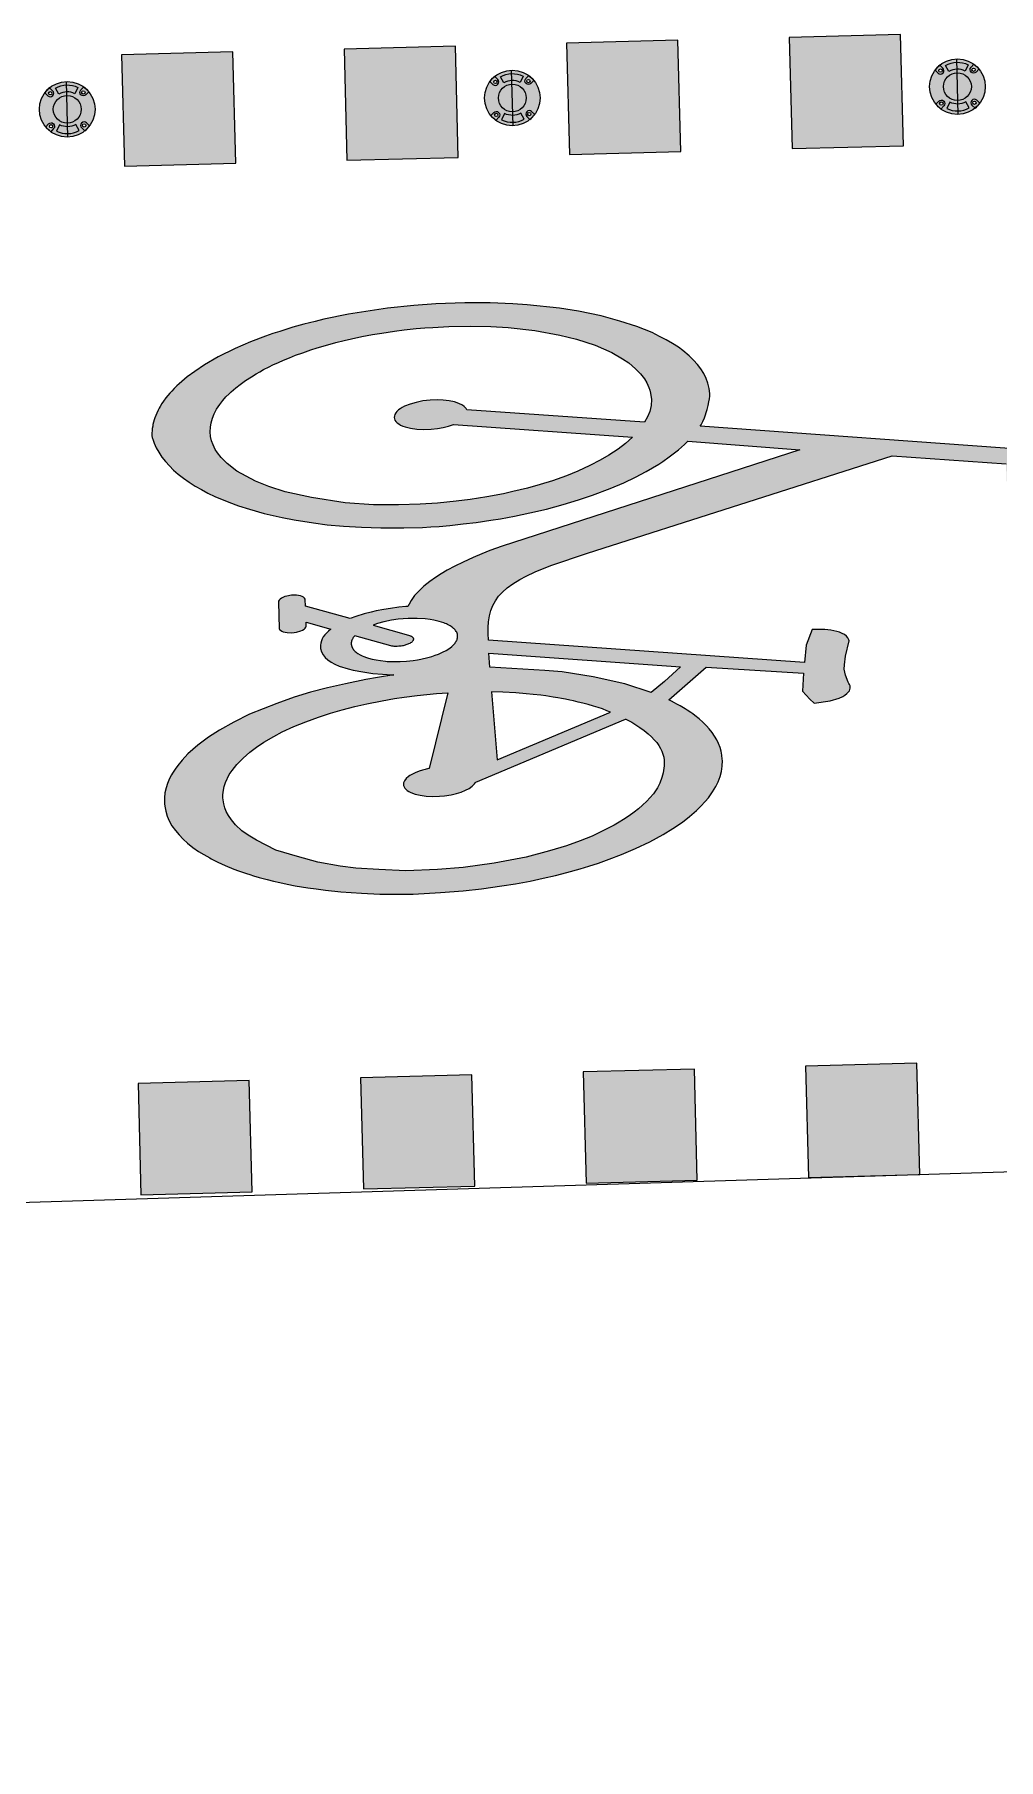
# Model space of a CAD drawing. Header units: metres. Extents: x 668617 to 675126, y 2286318 to 2293677.
# Drawn here: x 670157.76 to 670161.22, y 2287225.8 to 2287232 of the extents above; entities that cross this region are included whole.
import ezdxf

# ---------------------------------------------------------------- set-up
doc = ezdxf.new("R2010")
doc.units = ezdxf.units.M
doc.header["$MEASUREMENT"] = 0
for name, color, linetype in [('DMTG-B-CuadrosVerdes', 94, 'Continuous'), ('DMTG-M-VIALETON', 92, 'Continuous'), ('DMTG-PB-BANQUETAS', 251, 'Continuous'), ('DMTG-SH-SOLO BUS BICI', 252, 'Continuous')]:
    doc.layers.add(name, color=color, linetype=linetype)

# ---------------------------------------------------------------- blocks, each defined once
blk = doc.blocks.new('*U232')
h = blk.add_hatch(color=252)
h.dxf.hatch_style = 1
h.paths.add_polyline_path([(51.416, -21.8801), (51.411, -21.8147), (51.4023, -21.7417), (51.3954, -21.6916), (51.3871, -21.6396), (51.3783, -21.5918), (51.369, -21.5469), (51.36, -21.5061), (51.3475, -21.4578), (51.3389, -21.4265), (51.3288, -21.3924), (51.3161, -21.3528), (51.3003, -21.3087), (51.2803, -21.2579), (51.2572, -21.2053), (51.2327, -21.1575), (51.212, -21.1217), (51.1893, -21.086), (51.1701, -21.0605), (51.1491, -21.0351), (51.134, -21.0187), (51.1177, -21.0029), (51.1041, -20.9913), (51.0837, -20.9755), (51.065, -20.9638), (51.0481, -20.9549), (51.0288, -20.9473), (51.0109, -20.9421), (50.9923, -20.9388), (50.9719, -20.9374), (50.9671, -20.9375), (50.9528, -20.9386), (50.938, -20.9411), (50.9244, -20.9447), (50.9105, -20.9495), (50.8964, -20.9557), (50.8834, -20.9629), (50.8698, -20.9717), (50.857, -20.9814), (50.8451, -20.9914), (50.8397, -20.9967), (50.8315, -21.0045), (50.8198, -21.0173), (50.8074, -21.0319), (50.8018, -21.0392), (50.7964, -21.0461), (50.787, -21.0595), (50.7822, -21.0668), (50.7752, -21.0778), (50.7712, -21.0845), (50.7647, -21.0953), (50.7596, -21.1042), (50.7543, -21.1142), (50.7492, -21.1237), (50.6342, -20.9874), (50.6657, -20.6377), (50.7302, -20.6438), (50.7592, -20.6176), (50.7741, -20.6019), (50.7668, -20.5447), (50.7578, -20.5127), (50.7522, -20.4993), (50.7479, -20.4914), (50.7424, -20.4836), (50.7371, -20.4782), (50.7325, -20.4748), (50.7277, -20.4726), (50.7232, -20.4717), (50.7153, -20.4721), (50.7099, -20.4742), (50.7027, -20.4786), (50.6766, -20.4874), (50.6552, -20.4911), (50.6387, -20.49), (50.6082, -20.4851), (50.5529, -20.4708), (50.5496, -20.4717), (50.5424, -20.4751), (50.5359, -20.4805), (50.5304, -20.4875), (50.526, -20.4953), (50.5218, -20.5046), (50.5185, -20.5148), (50.5136, -20.5359), (50.5109, -20.5571), (50.5092, -20.6025), (50.5646, -20.6264), (50.6274, -20.6339), (50.5172, -21.7669), (50.4938, -21.7672), (50.4723, -21.7667), (50.4518, -21.7646), (50.4309, -21.7606), (50.4115, -21.7551), (50.394, -21.7477), (50.3772, -21.7381), (50.361, -21.726), (50.3461, -21.7116), (50.3319, -21.6947), (50.3175, -21.6741), (50.3028, -21.6485), (50.291, -21.6249), (50.2768, -21.5925), (50.2554, -21.5358), (50.2146, -21.4034), (49.8921, -20.2991), (49.9319, -19.8904), (50.017, -19.8897), (50.0203, -19.8861), (50.0235, -19.8808), (50.0265, -19.8752), (50.0293, -19.8691), (50.0318, -19.8627), (50.0332, -19.8586), (50.035, -19.8524), (50.0373, -19.841), (50.0385, -19.8242), (50.0378, -19.8136), (50.0363, -19.803), (50.0348, -19.7963), (50.0315, -19.7861), (50.0282, -19.778), (50.0253, -19.7722), (50.0227, -19.7677), (50.0189, -19.7616), (50.0159, -19.7583), (49.9372, -19.7589), (49.9291, -19.7598), (49.92, -19.7616), (49.9106, -19.765), (49.9018, -19.7702), (49.8938, -19.7779), (49.8876, -19.7885), (49.8855, -19.7949), (49.7686, -20.9859), (49.7636, -20.9826), (49.7516, -20.976), (49.7381, -20.9701), (49.7093, -20.96), (49.6942, -20.9559), (49.6819, -20.9529), (49.6703, -20.9507), (49.6607, -20.9492), (49.6581, -20.949), (49.6514, -20.9492), (49.6331, -20.9509), (49.6149, -20.9549), (49.597, -20.9608), (49.5798, -20.9687), (49.5627, -20.9785), (49.5459, -20.9905), (49.5302, -21.0038), (49.5139, -21.0196), (49.4949, -21.0417), (49.4827, -21.0571), (49.4685, -21.0777), (49.4544, -21.1003), (49.4417, -21.1237), (49.4277, -21.1504), (49.4043, -21.2048), (49.3829, -21.2651), (49.3631, -21.3317), (49.3439, -21.4133), (49.331, -21.481), (49.3159, -21.5963), (49.3108, -21.6487), (49.3058, -21.7298), (49.3034, -21.8209), (49.3047, -21.9246), (49.3078, -22.0044), (49.3152, -22.0984), (49.3328, -22.239), (49.3489, -22.3288), (49.356, -22.3599), (49.3655, -22.4006), (49.3748, -22.4405), (49.3887, -22.4878), (49.396, -22.5131), (49.4044, -22.539), (49.4237, -22.5936), (49.4462, -22.6499), (49.4743, -22.7116), (49.5017, -22.761), (49.5252, -22.797), (49.5436, -22.8246), (49.5677, -22.8538), (49.5755, -22.8623), (49.5845, -22.8722), (49.5933, -22.8808), (49.601, -22.8885), (49.6089, -22.8953), (49.6174, -22.9028), (49.6291, -22.9117), (49.6375, -22.9177), (49.6479, -22.9243), (49.6542, -22.9284), (49.661, -22.9321), (49.6716, -22.9375), (49.6794, -22.9409), (49.6882, -22.9445), (49.6948, -22.947), (49.7036, -22.9495), (49.7113, -22.9519), (49.7183, -22.9532), (49.7265, -22.9549), (49.7348, -22.9557), (49.7419, -22.9564), (49.752, -22.957), (49.7581, -22.9559), (49.7683, -22.9529), (49.7794, -22.9492), (49.7956, -22.9424), (49.8122, -22.9337), (49.8295, -22.9228), (49.8458, -22.9107), (49.8623, -22.8969), (49.8773, -22.8823), (49.8925, -22.8656), (49.9075, -22.8476), (49.9224, -22.8277), (49.9367, -22.8061), (49.9503, -22.7839), (49.963, -22.7614), (49.9759, -22.7361), (49.9981, -22.6869), (50.0116, -22.6525), (50.0252, -22.6129), (50.0417, -22.5609), (50.0582, -22.4961), (50.0674, -22.4533), (50.0804, -22.3841), (50.088, -22.3349), (50.0943, -22.277), (50.1005, -22.2123), (50.1039, -22.1431), (50.1064, -22.0601), (50.1063, -21.9929), (50.1052, -21.9638), (50.1042, -21.9335), (50.1019, -21.8948), (50.0978, -21.8469), (50.0934, -21.7994), (50.0866, -21.7475), (50.0823, -21.7124), (50.0739, -21.6618), (50.0642, -21.6068), (50.0517, -21.5458), (50.0369, -21.4852), (50.0216, -21.4298), (50.006, -21.3796), (49.9835, -21.3152), (49.9644, -21.2662), (49.9452, -21.223), (49.9261, -21.1843), (49.9006, -21.1387), (49.8912, -21.1234), (49.876, -21.1005), (49.8516, -21.0668), (49.8329, -21.045), (49.8205, -21.0318), (49.8618, -20.631), (50.1806, -21.7086), (50.1962, -21.7531), (50.2071, -21.7825), (50.2195, -21.8144), (50.2348, -21.8505), (50.2483, -21.8801), (50.2627, -21.9085), (50.2749, -21.9304), (50.2875, -21.951), (50.3012, -21.9724), (50.3182, -21.9943), (50.3339, -22.0115), (50.3508, -22.0281), (50.3681, -22.041), (50.3808, -22.0484), (50.3891, -22.0527), (50.3895, -22.0608), (50.3912, -22.0852), (50.3948, -22.1156), (50.3974, -22.1393), (50.4023, -22.167), (50.4059, -22.1852), (50.4117, -22.2106), (50.4207, -22.2408), (50.4276, -22.261), (50.3787, -22.4206), (50.3544, -22.4209), (50.3534, -22.4211), (50.3499, -22.4233), (50.3467, -22.427), (50.3439, -22.4318), (50.3416, -22.4377), (50.3399, -22.4445), (50.3387, -22.4523), (50.3382, -22.4698), (50.3405, -22.4867), (50.3425, -22.4941), (50.3451, -22.5011), (50.3479, -22.5066), (50.3513, -22.5117), (50.3547, -22.515), (50.3584, -22.5172), (50.3603, -22.5177), (50.3615, -22.5178), (50.4568, -22.517), (50.4596, -22.5158), (50.463, -22.5127), (50.4659, -22.5083), (50.4684, -22.5029), (50.4705, -22.4962), (50.472, -22.489), (50.4731, -22.4724), (50.4714, -22.4549), (50.4674, -22.4399), (50.4646, -22.4333), (50.4614, -22.428), (50.4581, -22.4241), (50.4544, -22.4214), (50.4506, -22.4202), (50.4496, -22.4201), (50.4357, -22.4202), (50.4634, -22.3316), (50.4701, -22.3401), (50.4837, -22.354), (50.4911, -22.3596), (50.4979, -22.3637), (50.5048, -22.3669), (50.5128, -22.3694), (50.5205, -22.3708), (50.5239, -22.3709), (50.5264, -22.3709), (50.5325, -22.3705), (50.5442, -22.3677), (50.555, -22.3623), (50.565, -22.3547), (50.5739, -22.345), (50.5822, -22.3335), (50.5897, -22.3203), (50.5969, -22.3049), (50.6083, -22.2727), (50.6128, -22.2559), (50.6205, -22.2211), (50.6264, -22.1845), (50.6303, -22.1503), (50.6318, -22.1341), (50.6327, -22.1238), (50.6336, -22.1097), (50.6411, -22.1684), (50.6475, -22.211), (50.6609, -22.2841), (50.6738, -22.3489), (50.6885, -22.4102), (50.705, -22.4694), (50.7254, -22.5332), (50.7622, -22.6315), (50.7887, -22.6893), (50.816, -22.7412), (50.8407, -22.7809), (50.8682, -22.8199), (50.8985, -22.8568), (50.9206, -22.8777), (50.9392, -22.8941), (50.9519, -22.9041), (50.9669, -22.9142), (50.9722, -22.9175), (50.9859, -22.9249), (50.9974, -22.9301), (51.0036, -22.9329), (51.019, -22.9382), (51.0367, -22.9427), (51.054, -22.945), (51.0625, -22.9456), (51.0702, -22.9456), (51.0758, -22.9454), (51.0841, -22.9447), (51.1026, -22.9418), (51.1204, -22.9366), (51.1375, -22.9299), (51.1553, -22.9206), (51.1732, -22.9088), (51.1892, -22.8962), (51.2047, -22.882), (51.2199, -22.8659), (51.2354, -22.8473), (51.2502, -22.8274), (51.2622, -22.8092), (51.2781, -22.7827), (51.2906, -22.7592), (51.3033, -22.7334), (51.3167, -22.7026), (51.3234, -22.6854), (51.3289, -22.6715), (51.3342, -22.6568), (51.3384, -22.6451), (51.3426, -22.6328), (51.3493, -22.612), (51.3578, -22.5831), (51.3639, -22.5612), (51.3699, -22.5381), (51.3758, -22.5123), (51.3821, -22.4841), (51.3868, -22.4612), (51.3911, -22.4384), (51.396, -22.4088), (51.4012, -22.3754), (51.4085, -22.3205), (51.4156, -22.2458), (51.4201, -22.1805), (51.4221, -22.1107), (51.4231, -22.0605), (51.4206, -21.9618)])
h.paths.add_polyline_path([(50.9735, -21.9919), (50.9763, -22.0059), (50.9786, -22.0151), (50.9821, -22.0277), (50.9871, -22.0417), (50.993, -22.0544), (50.9973, -22.0615), (51.0005, -22.0667), (51.0076, -22.0752), (51.0154, -22.0813), (51.023, -22.0845), (51.0273, -22.0853), (51.0321, -22.0848), (51.0369, -22.0833), (51.0415, -22.0805), (51.0459, -22.0768), (51.05, -22.0722), (51.054, -22.0665), (51.0576, -22.0598), (51.064, -22.044), (51.0689, -22.0257), (51.0724, -22.0042), (51.0742, -21.9815), (51.0741, -21.9566), (51.0731, -21.9384), (51.07, -21.9151), (51.0661, -21.896), (51.061, -21.8781), (51.0551, -21.8625), (51.0485, -21.8492), (51.0413, -21.8382), (51.0332, -21.8298), (51.0278, -21.8258), (50.8134, -21.2805), (50.8256, -21.2595), (50.8449, -21.2305), (50.8568, -21.2152), (50.8686, -21.2012), (50.88, -21.1896), (50.8907, -21.18), (50.9015, -21.1714), (50.9113, -21.1648), (50.9227, -21.1588), (50.9329, -21.1542), (50.9435, -21.1507), (50.9546, -21.148), (50.9652, -21.1465), (50.9771, -21.1464), (50.9849, -21.1471), (51.0021, -21.1497), (51.0108, -21.1517), (51.0266, -21.1561), (51.0474, -21.1647), (51.0642, -21.1735), (51.0847, -21.1885), (51.0987, -21.2009), (51.1114, -21.2131), (51.1246, -21.228), (51.1374, -21.2433), (51.1491, -21.2593), (51.1616, -21.277), (51.1742, -21.298), (51.1838, -21.3142), (51.1937, -21.3321), (51.2043, -21.3538), (51.2157, -21.3781), (51.231, -21.4127), (51.2467, -21.4553), (51.2635, -21.5057), (51.2807, -21.5669), (51.3004, -21.6515), (51.3196, -21.7669), (51.3321, -21.8784), (51.3373, -21.9712), (51.3384, -22.0853), (51.3322, -22.1821), (51.3242, -22.2646), (51.3158, -22.3199), (51.3002, -22.3995), (51.2781, -22.473), (51.2527, -22.55), (51.2155, -22.6189), (51.1969, -22.648), (51.1799, -22.6699), (51.1582, -22.692), (51.1402, -22.7064), (51.1234, -22.7167), (51.1088, -22.7242), (51.0964, -22.7286), (51.0811, -22.7329), (51.0593, -22.7348), (51.0485, -22.7347), (51.0329, -22.7325), (51.0198, -22.7299), (51.0048, -22.7247), (50.9768, -22.7101), (50.9619, -22.6998), (50.9413, -22.6824), (50.9186, -22.6588), (50.8987, -22.6344), (50.8813, -22.6102), (50.8634, -22.5824), (50.844, -22.5467), (50.8287, -22.5161), (50.8103, -22.4732), (50.7939, -22.4302), (50.7788, -22.3846), (50.7658, -22.3412), (50.7544, -22.2986), (50.7436, -22.2525), (50.7349, -22.2093), (50.7254, -22.1535), (50.7187, -22.1101), (50.7144, -22.0744), (50.7103, -22.0276), (50.7047, -21.9585), (50.7027, -21.9172)], flags=16)
h.paths.add_polyline_path([(50.7035, -21.7601), (50.7056, -21.7203), (50.7097, -21.6726), (50.7136, -21.6362), (50.7168, -21.6106), (50.7207, -21.5841), (50.7236, -21.5651), (50.7258, -21.552), (50.7283, -21.5389), (50.7313, -21.5233), (50.734, -21.5099), (50.7373, -21.4956), (50.7407, -21.4802), (50.7441, -21.4671), (50.7484, -21.4505), (50.7526, -21.4337), (50.7585, -21.4149), (50.7648, -21.3951), (50.7698, -21.3792), (50.7755, -21.3639), (50.7821, -21.3476), (50.7874, -21.3346), (50.9485, -21.7466)], flags=16)
h.paths.add_polyline_path([(50.6151, -21.7646), (50.5645, -21.7669), (50.6307, -21.0787), (50.683, -21.1385), (50.7208, -21.187), (50.6866, -21.2809), (50.6592, -21.3938), (50.6385, -21.5053), (50.6315, -21.567)], flags=16)
h.paths.add_polyline_path([(50.5669, -21.9593), (50.5706, -21.9714), (50.5743, -21.9856), (50.5797, -22.0112), (50.5816, -22.0234), (50.5835, -22.0391), (50.5855, -22.063), (50.5862, -22.0855), (50.5862, -22.1008), (50.5845, -22.1327), (50.5838, -22.1385), (50.5813, -22.1566), (50.5784, -22.1724), (50.5751, -22.1865), (50.5714, -22.1991), (50.5688, -22.2065), (50.5651, -22.2158), (50.5621, -22.222), (50.5587, -22.2287), (50.5528, -22.2382), (50.5469, -22.2456), (50.5408, -22.2513), (50.5375, -22.2536), (50.5347, -22.2556), (50.5282, -22.2584), (50.5217, -22.2598), (50.5141, -22.2598), (50.5067, -22.258), (50.5001, -22.2547), (50.4943, -22.2508), (50.4896, -22.2467), (50.5296, -22.1176), (50.5304, -22.114), (50.531, -22.1098), (50.5314, -22.1055), (50.5316, -22.1017), (50.5317, -22.0947), (50.5314, -22.0887), (50.5312, -22.0856), (50.5307, -22.081), (50.5299, -22.0756), (50.5289, -22.0704), (50.5281, -22.0668), (50.5274, -22.064), (50.5262, -22.0602), (50.5248, -22.0563), (50.5238, -22.0537), (50.522, -22.0498), (50.5205, -22.047), (50.5184, -22.0439), (50.5164, -22.0414), (50.5148, -22.0398), (50.5134, -22.0387), (50.5126, -22.0381), (50.5118, -22.0376), (50.5111, -22.0373), (50.5105, -22.037), (50.51, -22.0368), (50.5093, -22.0365), (50.5089, -22.0364), (50.5084, -22.0363), (50.5077, -22.0362), (50.507, -22.0361), (50.5064, -22.0361), (50.5055, -22.0362), (50.5048, -22.0363), (50.5039, -22.0366), (50.503, -22.037), (50.502, -22.0375), (50.501, -22.0381), (50.5002, -22.0388), (50.4994, -22.0396), (50.4983, -22.0408), (50.4973, -22.0421), (50.4964, -22.0435), (50.4954, -22.0454), (50.4944, -22.0474), (50.4936, -22.0496), (50.4922, -22.0538), (50.4528, -22.18), (50.4476, -22.1632), (50.4421, -22.1408), (50.4373, -22.1126), (50.4344, -22.0888), (50.4331, -22.0707), (50.4324, -22.0526), (50.4331, -22.0208), (50.4356, -21.9923), (50.4383, -21.9742), (50.441, -21.9606), (50.446, -21.9419), (50.4488, -21.9332), (50.4517, -21.9257), (50.4537, -21.9207), (50.4571, -21.9134), (50.4614, -21.9053), (50.4656, -21.899), (50.4722, -21.8905), (50.4785, -21.885), (50.4845, -21.8809), (50.4914, -21.878), (50.4996, -21.8765), (50.5078, -21.8776), (50.5147, -21.8802), (50.5211, -21.8838), (50.5271, -21.8886), (50.5318, -21.8932), (50.5367, -21.8987), (50.5426, -21.9066), (50.5505, -21.9198), (50.5567, -21.9325), (50.5629, -21.9479)], flags=16)
h.paths.add_polyline_path([(50.0212, -21.9375), (50.0229, -21.9998), (50.0229, -22.0778), (50.0204, -22.1667), (50.0114, -22.2693), (49.9889, -22.3896), (49.9662, -22.4835), (49.9447, -22.5418), (49.9247, -22.5886), (49.8867, -22.6546), (49.8593, -22.6891), (49.8372, -22.7098), (49.8199, -22.7224), (49.8069, -22.7304), (49.7909, -22.7377), (49.7753, -22.743), (49.7603, -22.7459), (49.743, -22.7471), (49.7264, -22.7457), (49.7115, -22.7431), (49.694, -22.7375), (49.6787, -22.7307), (49.6628, -22.7219), (49.646, -22.7105), (49.6314, -22.6984), (49.6192, -22.6872), (49.6082, -22.6752), (49.6012, -22.6675), (49.5875, -22.6509), (49.576, -22.6353), (49.5624, -22.6152), (49.5492, -22.5942), (49.5389, -22.5761), (49.5321, -22.5634), (49.5249, -22.5499), (49.515, -22.5287), (49.509, -22.5158), (49.5001, -22.4957), (49.4927, -22.4768), (49.4842, -22.4558), (49.476, -22.433), (49.4677, -22.4075), (49.4585, -22.3783), (49.4516, -22.3545), (49.4413, -22.3164), (49.4342, -22.2872), (49.4278, -22.2577), (49.4223, -22.2314), (49.4153, -22.1935), (49.4091, -22.1555), (49.4041, -22.1211), (49.3986, -22.0759), (49.3952, -22.0406), (49.3916, -21.9976), (49.3899, -21.967), (49.3884, -21.9375), (49.3868, -21.8796), (49.3874, -21.8015), (49.3909, -21.729), (49.3965, -21.6675), (49.4093, -21.5719), (49.4278, -21.4827), (49.4441, -21.4225), (49.468, -21.3567), (49.4957, -21.2967), (49.5188, -21.2598), (49.5344, -21.2374), (49.5558, -21.2131), (49.575, -21.1955), (49.5933, -21.182), (49.6078, -21.174), (49.624, -21.1676), (49.6341, -21.1639), (49.6447, -21.1617), (49.6673, -21.1588), (49.6892, -21.1609), (49.7111, -21.1665), (49.7301, -21.1742), (49.7491, -21.1856), (49.6883, -21.8233), (49.6835, -21.8256), (49.6792, -21.8288), (49.6752, -21.8329), (49.671, -21.8383), (49.6639, -21.8511), (49.6583, -21.867), (49.6536, -21.8857), (49.6505, -21.9071), (49.649, -21.9289), (49.6497, -21.9542), (49.652, -21.9801), (49.6564, -22.0049), (49.6619, -22.0265), (49.6695, -22.0466), (49.6737, -22.055), (49.6779, -22.0621), (49.6821, -22.0682), (49.6843, -22.071), (49.6875, -22.0745), (49.6923, -22.0788), (49.6976, -22.0822), (49.7029, -22.0841), (49.7083, -22.0848), (49.7136, -22.0842), (49.7185, -22.0823), (49.7234, -22.0791), (49.728, -22.0748), (49.7325, -22.069), (49.7365, -22.0623), (49.7402, -22.0547), (49.7434, -22.0464), (49.7489, -22.0267), (49.7526, -22.0044), (49.7545, -21.9796), (49.7542, -21.9534), (49.7523, -21.9307), (49.7493, -21.9099), (49.7448, -21.8904), (49.7393, -21.8727), (49.8017, -21.2304), (49.8234, -21.2561), (49.8434, -21.2837), (49.8644, -21.3173), (49.8815, -21.3486), (49.8995, -21.3867), (49.9187, -21.4305), (49.9338, -21.4715), (49.9507, -21.522), (49.9629, -21.567), (49.9749, -21.6126), (49.9863, -21.6651), (49.9931, -21.699), (50.0029, -21.7588), (50.0104, -21.8197), (50.0158, -21.8694)], flags=16)
for points in [[(50.5172, -21.7669), (50.4938, -21.7672), (50.4723, -21.7667), (50.4518, -21.7646), (50.4309, -21.7606), (50.4115, -21.7551), (50.394, -21.7477), (50.3772, -21.7381), (50.361, -21.726), (50.3461, -21.7116), (50.3319, -21.6947), (50.3175, -21.6741), (50.3028, -21.6485), (50.291, -21.6249), (50.2768, -21.5925), (50.2554, -21.5358), (50.2146, -21.4034), (49.8921, -20.2991), (49.9319, -19.8904)], [(49.8855, -19.7949), (49.7686, -20.9859), (49.7636, -20.9826), (49.7516, -20.976), (49.7381, -20.9701), (49.7093, -20.96), (49.6942, -20.9559), (49.6819, -20.9529), (49.6703, -20.9507), (49.6607, -20.9492), (49.6581, -20.949), (49.6514, -20.9492), (49.6331, -20.9509), (49.6149, -20.9549), (49.597, -20.9608), (49.5798, -20.9687), (49.5627, -20.9785), (49.5459, -20.9905), (49.5302, -21.0038), (49.5139, -21.0196), (49.4949, -21.0417), (49.4827, -21.0571), (49.4685, -21.0777), (49.4544, -21.1003), (49.4417, -21.1237), (49.4277, -21.1504), (49.4043, -21.2048), (49.3829, -21.2651), (49.3631, -21.3317), (49.3439, -21.4133), (49.331, -21.481), (49.3159, -21.5963), (49.3108, -21.6487), (49.3058, -21.7298), (49.3034, -21.8209), (49.3047, -21.9246), (49.3078, -22.0044), (49.3152, -22.0984), (49.3328, -22.239), (49.3489, -22.3288), (49.356, -22.3599), (49.3655, -22.4006), (49.3748, -22.4405), (49.3887, -22.4878), (49.396, -22.5131), (49.4044, -22.539), (49.4237, -22.5936), (49.4462, -22.6499), (49.4743, -22.7116), (49.5017, -22.761), (49.5252, -22.797), (49.5436, -22.8246), (49.5677, -22.8538), (49.5755, -22.8623), (49.5845, -22.8722), (49.5933, -22.8808), (49.601, -22.8885), (49.6089, -22.8953), (49.6174, -22.9028), (49.6291, -22.9117), (49.6375, -22.9177), (49.6479, -22.9243), (49.6542, -22.9284), (49.661, -22.9321), (49.6716, -22.9375), (49.6794, -22.9409), (49.6882, -22.9445), (49.6948, -22.947), (49.7036, -22.9495), (49.7113, -22.9519), (49.7183, -22.9532), (49.7265, -22.9549), (49.7348, -22.9557), (49.7419, -22.9564), (49.752, -22.957), (49.7581, -22.9559), (49.7683, -22.9529), (49.7794, -22.9492), (49.7956, -22.9424), (49.8122, -22.9337), (49.8295, -22.9228), (49.8458, -22.9107), (49.8623, -22.8969), (49.8773, -22.8823), (49.8925, -22.8656), (49.9075, -22.8476), (49.9224, -22.8277), (49.9367, -22.8061), (49.9503, -22.7839), (49.963, -22.7614), (49.9759, -22.7361), (49.9981, -22.6869), (50.0116, -22.6525), (50.0252, -22.6129), (50.0417, -22.5609), (50.0582, -22.4961), (50.0674, -22.4533), (50.0804, -22.3841), (50.088, -22.3349), (50.0943, -22.277), (50.1005, -22.2123), (50.1039, -22.1431), (50.1064, -22.0601), (50.1063, -21.9929), (50.1052, -21.9638), (50.1042, -21.9335), (50.1019, -21.8948), (50.0978, -21.8469), (50.0934, -21.7994), (50.0866, -21.7475), (50.0823, -21.7124), (50.0739, -21.6618), (50.0642, -21.6068), (50.0517, -21.5458), (50.0369, -21.4852), (50.0216, -21.4298), (50.006, -21.3796), (49.9835, -21.3152), (49.9644, -21.2662), (49.9452, -21.223), (49.9261, -21.1843), (49.9006, -21.1387), (49.8912, -21.1234), (49.876, -21.1005), (49.8516, -21.0668), (49.8329, -21.045), (49.8205, -21.0318), (49.8618, -20.631), (50.1806, -21.7086), (50.1962, -21.7531), (50.2071, -21.7825), (50.2195, -21.8144), (50.2348, -21.8505), (50.2483, -21.8801), (50.2627, -21.9085), (50.2749, -21.9304), (50.2875, -21.951), (50.3012, -21.9724), (50.3182, -21.9943), (50.3339, -22.0115), (50.3508, -22.0281), (50.3681, -22.041), (50.3808, -22.0484), (50.3891, -22.0527), (50.3895, -22.0608), (50.3912, -22.0852), (50.3948, -22.1156), (50.3974, -22.1393), (50.4023, -22.167), (50.4059, -22.1852), (50.4117, -22.2106), (50.4207, -22.2408), (50.4276, -22.261), (50.3787, -22.4206), (50.3544, -22.4209), (50.3534, -22.4211), (50.3499, -22.4233), (50.3467, -22.427), (50.3439, -22.4318), (50.3416, -22.4377), (50.3399, -22.4445), (50.3387, -22.4523), (50.3382, -22.4698), (50.3405, -22.4867), (50.3425, -22.4941), (50.3451, -22.5011), (50.3479, -22.5066), (50.3513, -22.5117), (50.3547, -22.515), (50.3584, -22.5172), (50.3603, -22.5177), (50.3615, -22.5178), (50.4568, -22.517), (50.4596, -22.5158), (50.463, -22.5127), (50.4659, -22.5083), (50.4684, -22.5029), (50.4705, -22.4962), (50.472, -22.489), (50.4731, -22.4724), (50.4714, -22.4549), (50.4674, -22.4399), (50.4646, -22.4333), (50.4614, -22.428), (50.4581, -22.4241), (50.4544, -22.4214), (50.4506, -22.4202), (50.4496, -22.4201), (50.4357, -22.4202), (50.4634, -22.3316), (50.4701, -22.3401), (50.4837, -22.354), (50.4911, -22.3596), (50.4979, -22.3637), (50.5048, -22.3669), (50.5128, -22.3694), (50.5205, -22.3708), (50.5239, -22.3709), (50.5264, -22.3709), (50.5325, -22.3705), (50.5442, -22.3677), (50.555, -22.3623), (50.565, -22.3547), (50.5739, -22.345), (50.5822, -22.3335), (50.5897, -22.3203), (50.5969, -22.3049), (50.6083, -22.2727), (50.6128, -22.2559), (50.6205, -22.2211), (50.6264, -22.1845), (50.6303, -22.1503), (50.6318, -22.1341), (50.6327, -22.1238), (50.6336, -22.1097), (50.6411, -22.1684), (50.6475, -22.211), (50.6609, -22.2841), (50.6738, -22.3489), (50.6885, -22.4102), (50.705, -22.4694), (50.7254, -22.5332), (50.7622, -22.6315), (50.7887, -22.6893), (50.816, -22.7412), (50.8407, -22.7809), (50.8682, -22.8199), (50.8985, -22.8568), (50.9206, -22.8777), (50.9392, -22.8941), (50.9519, -22.9041), (50.9669, -22.9142), (50.9722, -22.9175), (50.9859, -22.9249), (50.9974, -22.9301), (51.0036, -22.9329), (51.019, -22.9382), (51.0367, -22.9427), (51.054, -22.945), (51.0625, -22.9456), (51.0702, -22.9456), (51.0758, -22.9454), (51.0841, -22.9447), (51.1026, -22.9418), (51.1204, -22.9366), (51.1375, -22.9299), (51.1553, -22.9206), (51.1732, -22.9088), (51.1892, -22.8962), (51.2047, -22.882), (51.2199, -22.8659), (51.2354, -22.8473), (51.2502, -22.8274), (51.2622, -22.8092), (51.2748, -22.7882), (51.278, -22.7829), (51.2906, -22.7592), (51.3033, -22.7334), (51.3167, -22.7026), (51.3234, -22.6854), (51.3289, -22.6715), (51.3342, -22.6568), (51.3384, -22.6451), (51.3426, -22.6328), (51.3493, -22.612), (51.3578, -22.5831), (51.3639, -22.5612), (51.3699, -22.5381), (51.3758, -22.5123), (51.3821, -22.4841), (51.3868, -22.4612), (51.3911, -22.4384), (51.396, -22.4088), (51.4012, -22.3754), (51.4085, -22.3205), (51.4156, -22.2458), (51.4201, -22.1805), (51.4221, -22.1107), (51.4231, -22.0605), (51.4206, -21.9618), (51.416, -21.8801), (51.411, -21.8147), (51.4023, -21.7417), (51.3954, -21.6916), (51.3871, -21.6396), (51.3783, -21.5918), (51.369, -21.5469), (51.36, -21.5061), (51.3475, -21.4578), (51.3389, -21.4265), (51.3288, -21.3924), (51.3161, -21.3528), (51.3003, -21.3087), (51.2803, -21.2579), (51.2572, -21.2053), (51.2327, -21.1575), (51.212, -21.1217), (51.1893, -21.086), (51.1701, -21.0605), (51.1491, -21.0351), (51.134, -21.0187), (51.1177, -21.0029), (51.1041, -20.9913), (51.0837, -20.9755), (51.065, -20.9638), (51.0481, -20.9549), (51.0288, -20.9473), (51.0109, -20.9421), (50.9923, -20.9388), (50.9719, -20.9374), (50.9671, -20.9375), (50.9528, -20.9386), (50.938, -20.9411), (50.9244, -20.9447), (50.9105, -20.9495), (50.8964, -20.9557), (50.8834, -20.9629), (50.8698, -20.9717), (50.857, -20.9814), (50.8451, -20.9914), (50.8397, -20.9967), (50.8315, -21.0045), (50.8198, -21.0173), (50.8074, -21.0319), (50.8018, -21.0392), (50.7964, -21.0461), (50.787, -21.0595), (50.7822, -21.0668), (50.7752, -21.0778), (50.7712, -21.0845), (50.7647, -21.0953), (50.7596, -21.1042), (50.7543, -21.1142), (50.7492, -21.1237), (50.6342, -20.9874), (50.6657, -20.6377), (50.7302, -20.6438), (50.7592, -20.6176), (50.7741, -20.6019), (50.7668, -20.5447), (50.7578, -20.5127), (50.7522, -20.4993), (50.7479, -20.4914), (50.7424, -20.4836), (50.7371, -20.4782), (50.7325, -20.4748), (50.7277, -20.4726), (50.7232, -20.4717), (50.7153, -20.4721), (50.7099, -20.4742), (50.7072, -20.4758), (50.7018, -20.4789), (50.6766, -20.4874), (50.6552, -20.4911), (50.6387, -20.49), (50.6082, -20.4851), (50.5529, -20.4708), (50.5496, -20.4717), (50.5424, -20.4751), (50.5359, -20.4805), (50.5304, -20.4875), (50.526, -20.4953), (50.5218, -20.5046), (50.5185, -20.5148), (50.5136, -20.5359), (50.5109, -20.5571), (50.5092, -20.6025), (50.5646, -20.6264), (50.6274, -20.6339), (50.5172, -21.7669)], [(49.8557, -20.0982), (49.8557, -20.0982)], [(50.5645, -21.7669), (50.6307, -21.0787), (50.683, -21.1385), (50.7208, -21.187), (50.6866, -21.2809), (50.6592, -21.3938), (50.6385, -21.5053), (50.6315, -21.567), (50.6151, -21.7646), (50.5645, -21.7669)], [(49.7491, -21.1856), (49.6883, -21.8233), (49.6835, -21.8256), (49.6792, -21.8288), (49.6752, -21.8329), (49.671, -21.8383), (49.6639, -21.8511), (49.6583, -21.867), (49.6536, -21.8857), (49.6505, -21.9071), (49.649, -21.9289), (49.6497, -21.9542), (49.652, -21.9801), (49.6564, -22.0049), (49.6619, -22.0265), (49.6695, -22.0466), (49.6737, -22.055), (49.6779, -22.0621), (49.6821, -22.0682), (49.6843, -22.071), (49.6875, -22.0745), (49.6923, -22.0788), (49.6976, -22.0822), (49.7029, -22.0841), (49.7083, -22.0848), (49.7136, -22.0842), (49.7185, -22.0823), (49.7234, -22.0791), (49.728, -22.0748), (49.7325, -22.069), (49.7365, -22.0623), (49.7402, -22.0547), (49.7434, -22.0464), (49.7489, -22.0267), (49.7526, -22.0044), (49.7545, -21.9796), (49.7542, -21.9534), (49.7523, -21.9307), (49.7493, -21.9099), (49.7448, -21.8904), (49.7393, -21.8727), (49.8017, -21.2304), (49.8234, -21.2561), (49.8434, -21.2837), (49.8644, -21.3173), (49.8815, -21.3486), (49.8995, -21.3867), (49.9187, -21.4305), (49.9338, -21.4715), (49.9507, -21.522), (49.9629, -21.567), (49.9749, -21.6126), (49.9863, -21.6651), (49.9931, -21.699), (50.0029, -21.7588), (50.0104, -21.8197), (50.0158, -21.8694), (50.0212, -21.9375), (50.0229, -21.9998), (50.0229, -22.0778), (50.0204, -22.1667), (50.0114, -22.2693), (49.9889, -22.3896), (49.9662, -22.4835), (49.9447, -22.5418), (49.9247, -22.5886), (49.8867, -22.6546), (49.8593, -22.6891), (49.8372, -22.7098), (49.8199, -22.7224), (49.8069, -22.7304), (49.7909, -22.7377), (49.7753, -22.743), (49.7603, -22.7459), (49.743, -22.7471), (49.7264, -22.7457), (49.7115, -22.7431), (49.694, -22.7375), (49.6787, -22.7307), (49.6628, -22.7219), (49.646, -22.7105), (49.6314, -22.6984), (49.6192, -22.6872), (49.6082, -22.6752), (49.6012, -22.6675), (49.5875, -22.6509), (49.576, -22.6353), (49.5624, -22.6152), (49.5492, -22.5942), (49.5389, -22.5761), (49.5321, -22.5634), (49.5249, -22.5499), (49.515, -22.5287), (49.509, -22.5158), (49.5001, -22.4957), (49.4927, -22.4768), (49.4842, -22.4558), (49.476, -22.433), (49.4677, -22.4075), (49.4585, -22.3783), (49.4516, -22.3545), (49.4413, -22.3164), (49.4342, -22.2872), (49.4278, -22.2577), (49.4223, -22.2314), (49.4153, -22.1935), (49.4091, -22.1555), (49.4041, -22.1211), (49.3986, -22.0759), (49.3952, -22.0406), (49.3916, -21.9976), (49.3899, -21.967), (49.3884, -21.9375), (49.3868, -21.8796), (49.3874, -21.8015), (49.3909, -21.729), (49.3965, -21.6675), (49.4093, -21.5719), (49.4278, -21.4827), (49.4441, -21.4225), (49.468, -21.3567), (49.4957, -21.2967), (49.5188, -21.2598), (49.5344, -21.2374), (49.5558, -21.2131), (49.575, -21.1955), (49.5933, -21.182), (49.6078, -21.174), (49.624, -21.1676), (49.6341, -21.1639), (49.6447, -21.1617), (49.6673, -21.1588), (49.6892, -21.1609), (49.7111, -21.1665), (49.7301, -21.1742), (49.7491, -21.1856)], [(50.7027, -21.9172), (50.9733, -21.9919), (50.9739, -21.9936), (50.9763, -22.0059), (50.9786, -22.0151), (50.9821, -22.0277), (50.9871, -22.0417), (50.993, -22.0544), (50.9973, -22.0615), (51.0005, -22.0667), (51.0076, -22.0752), (51.0154, -22.0813), (51.023, -22.0845), (51.0273, -22.0853), (51.0321, -22.0848), (51.0369, -22.0833), (51.0415, -22.0805), (51.0459, -22.0768), (51.05, -22.0722), (51.054, -22.0665), (51.0576, -22.0598), (51.064, -22.044), (51.0689, -22.0257), (51.0724, -22.0042), (51.0742, -21.9815), (51.0741, -21.9566), (51.0731, -21.9384), (51.07, -21.9151), (51.0661, -21.896), (51.061, -21.8781), (51.0551, -21.8625), (51.0485, -21.8492), (51.0413, -21.8382), (51.0332, -21.8298), (51.0294, -21.827), (51.0274, -21.8248), (50.8138, -21.2813), (50.8137, -21.2799), (50.8256, -21.2595), (50.8449, -21.2305), (50.8568, -21.2152), (50.8686, -21.2012), (50.88, -21.1896), (50.8907, -21.18), (50.9015, -21.1714), (50.9113, -21.1648), (50.9227, -21.1588), (50.9329, -21.1542), (50.9435, -21.1507), (50.9546, -21.148), (50.9652, -21.1465), (50.9771, -21.1464), (50.9849, -21.1471), (51.0021, -21.1497), (51.0108, -21.1517), (51.0266, -21.1561), (51.0474, -21.1647), (51.0642, -21.1735), (51.0847, -21.1885), (51.0987, -21.2009), (51.1114, -21.2131), (51.1246, -21.228), (51.1374, -21.2433), (51.1491, -21.2593), (51.1616, -21.277), (51.1742, -21.298), (51.1838, -21.3142), (51.1937, -21.3321), (51.2043, -21.3538), (51.2157, -21.3781), (51.231, -21.4127), (51.2467, -21.4553), (51.2635, -21.5057), (51.2807, -21.5669), (51.3004, -21.6515), (51.3196, -21.7669), (51.3321, -21.8784), (51.3373, -21.9712), (51.3384, -22.0853), (51.3322, -22.1821), (51.3242, -22.2646), (51.3158, -22.3199), (51.3002, -22.3995), (51.2781, -22.473), (51.2527, -22.55), (51.2155, -22.6189), (51.1969, -22.648), (51.1799, -22.6699), (51.1582, -22.692), (51.1402, -22.7064), (51.1234, -22.7167), (51.1088, -22.7242), (51.0964, -22.7286), (51.0811, -22.7329), (51.0593, -22.7348), (51.0485, -22.7347), (51.0329, -22.7325), (51.0198, -22.7299), (51.0048, -22.7247), (50.9768, -22.7101), (50.9619, -22.6998), (50.9413, -22.6824), (50.9186, -22.6588), (50.8987, -22.6344), (50.8813, -22.6102), (50.8634, -22.5824), (50.844, -22.5467), (50.8287, -22.5161), (50.8103, -22.4732), (50.7939, -22.4302), (50.7788, -22.3846), (50.7658, -22.3412), (50.7544, -22.2986), (50.7436, -22.2525), (50.7349, -22.2093), (50.7254, -22.1535), (50.7187, -22.1101), (50.7144, -22.0744), (50.7103, -22.0276), (50.7047, -21.9585), (50.7027, -21.9172)], [(50.7035, -21.7601), (50.9485, -21.7466), (50.7874, -21.3346), (50.7821, -21.3476), (50.7755, -21.3639), (50.7698, -21.3792), (50.7648, -21.3951), (50.7585, -21.4149), (50.7526, -21.4337), (50.7484, -21.4505), (50.7441, -21.4671), (50.7407, -21.4802), (50.7373, -21.4956), (50.734, -21.5099), (50.7313, -21.5233), (50.7283, -21.5389), (50.7258, -21.552), (50.7236, -21.5651), (50.7207, -21.5841), (50.7168, -21.6106), (50.7136, -21.6362), (50.7097, -21.6726), (50.7056, -21.7203), (50.7035, -21.7601)], [(50.4528, -22.18), (50.4922, -22.0538), (50.4936, -22.0496), (50.4944, -22.0474), (50.4954, -22.0454), (50.4964, -22.0435), (50.4973, -22.0421), (50.4983, -22.0408), (50.4994, -22.0396), (50.5002, -22.0388), (50.501, -22.0381), (50.502, -22.0375), (50.503, -22.037), (50.5039, -22.0366), (50.5048, -22.0363), (50.5055, -22.0362), (50.5064, -22.0361), (50.507, -22.0361), (50.5077, -22.0362), (50.5084, -22.0363), (50.5089, -22.0364), (50.5093, -22.0365), (50.51, -22.0368), (50.5105, -22.037), (50.5111, -22.0373), (50.5118, -22.0376), (50.5126, -22.0381), (50.5134, -22.0387), (50.5148, -22.0398), (50.5164, -22.0414), (50.5184, -22.0439), (50.5205, -22.047), (50.522, -22.0498), (50.5238, -22.0537), (50.5248, -22.0563), (50.5262, -22.0602), (50.5274, -22.064), (50.5281, -22.0668), (50.5289, -22.0704), (50.5296, -22.0739), (50.5299, -22.0755), (50.5307, -22.081), (50.5312, -22.0856), (50.5314, -22.0887), (50.5317, -22.0947), (50.5316, -22.1017), (50.5314, -22.1055), (50.531, -22.1098), (50.5304, -22.114), (50.5296, -22.1176), (50.4896, -22.2467), (50.4928, -22.2495), (50.496, -22.252), (50.4978, -22.2532), (50.4996, -22.2543), (50.5015, -22.2554), (50.5031, -22.2562), (50.504, -22.2567), (50.5054, -22.2573), (50.5067, -22.2578), (50.508, -22.2582), (50.5097, -22.2588), (50.5113, -22.2591), (50.5125, -22.2594), (50.514, -22.2596), (50.5157, -22.2598), (50.5169, -22.2598), (50.5184, -22.2598), (50.5196, -22.2598), (50.5203, -22.2597), (50.5211, -22.2597), (50.5219, -22.2596), (50.5229, -22.2595), (50.5235, -22.2594), (50.5243, -22.2592), (50.5254, -22.259), (50.5263, -22.2588), (50.5272, -22.2585), (50.5281, -22.2583), (50.5294, -22.2578), (50.5301, -22.2575), (50.5306, -22.2573), (50.5311, -22.2571), (50.5316, -22.2569), (50.5323, -22.2566), (50.5329, -22.2563), (50.5335, -22.256), (50.5344, -22.2555), (50.535, -22.2552), (50.536, -22.2546), (50.537, -22.2539), (50.5375, -22.2536), (50.5383, -22.253), (50.539, -22.2525), (50.5399, -22.2519), (50.5407, -22.2512), (50.5428, -22.2495), (50.5446, -22.2478), (50.5463, -22.246), (50.5487, -22.2433), (50.551, -22.2405), (50.5536, -22.2369), (50.5587, -22.2287), (50.5621, -22.222), (50.5651, -22.2158), (50.5688, -22.2065), (50.5714, -22.1991), (50.5751, -22.1865), (50.5784, -22.1724), (50.5813, -22.1566), (50.5838, -22.1385), (50.5845, -22.1327), (50.5862, -22.1008), (50.5862, -22.0855), (50.5855, -22.063), (50.5835, -22.0391), (50.5816, -22.0234), (50.5797, -22.0112), (50.5743, -21.9856), (50.5706, -21.9714), (50.5669, -21.9593), (50.5629, -21.9479), (50.5567, -21.9325), (50.5505, -21.9198), (50.5426, -21.9066), (50.5367, -21.8987), (50.5318, -21.8932), (50.5289, -21.8903), (50.525, -21.8869), (50.5223, -21.8847), (50.52, -21.8832), (50.5164, -21.8811), (50.5132, -21.8796), (50.5101, -21.8785), (50.507, -21.8776), (50.5047, -21.8772), (50.5029, -21.877), (50.5, -21.8769), (50.4967, -21.8771), (50.4928, -21.8778), (50.4894, -21.8788), (50.4864, -21.8801), (50.4832, -21.8818), (50.4802, -21.8838), (50.4777, -21.8857), (50.4743, -21.8887), (50.4721, -21.8911), (50.4701, -21.8933), (50.4656, -21.899), (50.4629, -21.903), (50.46, -21.9079), (50.4576, -21.9125), (50.4557, -21.9164), (50.4537, -21.9207), (50.4517, -21.9257), (50.4488, -21.9332), (50.446, -21.9419), (50.441, -21.9606), (50.4383, -21.9742), (50.4356, -21.9923), (50.4331, -22.0208), (50.4324, -22.0526), (50.4331, -22.0707), (50.4344, -22.0888), (50.4373, -22.1126), (50.4421, -22.1408), (50.4476, -22.1632), (50.4528, -22.18)]]:
    blk.add_lwpolyline(points)
blk = doc.blocks.new('*U146')
h = blk.add_hatch(color=256)
h.dxf.hatch_style = 1
h.paths.add_polyline_path([(4.8372, 3.6982), (5.2372, 3.6982), (5.2372, 4.0982), (4.8372, 4.0982)])
h = blk.add_hatch(color=256)
h.dxf.hatch_style = 1
h.paths.add_polyline_path([(4.8372, 3.6982), (5.2372, 3.6982), (5.2372, 4.0982), (4.8372, 4.0982)])
h = blk.add_hatch(color=256)
h.dxf.hatch_style = 1
h.paths.add_polyline_path([(5.6372, 3.6982), (6.0372, 3.6982), (6.0372, 4.0982), (5.6372, 4.0982)])
h = blk.add_hatch(color=256)
h.dxf.hatch_style = 1
h.paths.add_polyline_path([(5.6372, 3.6982), (6.0372, 3.6982), (6.0372, 4.0982), (5.6372, 4.0982)])
h = blk.add_hatch(color=256)
h.dxf.hatch_style = 1
h.paths.add_polyline_path([(6.4372, 3.6982), (6.8372, 3.6982), (6.8372, 4.0982), (6.4372, 4.0982)])
h = blk.add_hatch(color=256)
h.dxf.hatch_style = 1
h.paths.add_polyline_path([(6.4372, 3.6982), (6.8372, 3.6982), (6.8372, 4.0982), (6.4372, 4.0982)])
h = blk.add_hatch(color=256)
h.dxf.hatch_style = 1
h.paths.add_polyline_path([(7.2372, 3.6982), (7.6372, 3.6982), (7.6372, 4.0982), (7.2372, 4.0982)])
h = blk.add_hatch(color=256)
h.dxf.hatch_style = 1
h.paths.add_polyline_path([(7.2372, 3.6982), (7.6372, 3.6982), (7.6372, 4.0982), (7.2372, 4.0982)])
h = blk.add_hatch(color=256)
h.dxf.hatch_style = 1
h.paths.add_polyline_path([(4.8, 0), (5.2, 0), (5.2, 0.4), (4.8, 0.4)])
h = blk.add_hatch(color=256)
h.dxf.hatch_style = 1
h.paths.add_polyline_path([(4.8, 0), (5.2, 0), (5.2, 0.4), (4.8, 0.4)])
h = blk.add_hatch(color=256)
h.dxf.hatch_style = 1
h.paths.add_polyline_path([(5.6, 0), (6, 0), (6, 0.4), (5.6, 0.4)])
h = blk.add_hatch(color=256)
h.dxf.hatch_style = 1
h.paths.add_polyline_path([(5.6, 0), (6, 0), (6, 0.4), (5.6, 0.4)])
h = blk.add_hatch(color=256)
h.dxf.hatch_style = 1
h.paths.add_polyline_path([(6.4, 0), (6.8, 0), (6.8, 0.4), (6.4, 0.4)])
h = blk.add_hatch(color=256)
h.dxf.hatch_style = 1
h.paths.add_polyline_path([(6.4, 0), (6.8, 0), (6.8, 0.4), (6.4, 0.4)])
h = blk.add_hatch(color=256)
h.dxf.hatch_style = 1
h.paths.add_polyline_path([(7.2, 0), (7.6, 0), (7.6, 0.4), (7.2, 0.4)])
h = blk.add_hatch(color=256)
h.dxf.hatch_style = 1
h.paths.add_polyline_path([(7.2, 0), (7.6, 0), (7.6, 0.4), (7.2, 0.4)])
for points in [[(4.8372, 3.6982), (5.2372, 3.6982), (5.2372, 4.0982), (4.8372, 4.0982)], [(4.8372, 3.6982), (5.2372, 3.6982), (5.2372, 4.0982), (4.8372, 4.0982)], [(5.6372, 3.6982), (6.0372, 3.6982), (6.0372, 4.0982), (5.6372, 4.0982)], [(5.6372, 3.6982), (6.0372, 3.6982), (6.0372, 4.0982), (5.6372, 4.0982)], [(6.4372, 3.6982), (6.8372, 3.6982), (6.8372, 4.0982), (6.4372, 4.0982)], [(6.4372, 3.6982), (6.8372, 3.6982), (6.8372, 4.0982), (6.4372, 4.0982)], [(7.2372, 3.6982), (7.6372, 3.6982), (7.6372, 4.0982), (7.2372, 4.0982)], [(7.2372, 3.6982), (7.6372, 3.6982), (7.6372, 4.0982), (7.2372, 4.0982)], [(4.8, 0), (5.2, 0), (5.2, 0.4), (4.8, 0.4)], [(4.8, 0), (5.2, 0), (5.2, 0.4), (4.8, 0.4)], [(5.6, 0), (6, 0), (6, 0.4), (5.6, 0.4)], [(5.6, 0), (6, 0), (6, 0.4), (5.6, 0.4)], [(6.4, 0), (6.8, 0), (6.8, 0.4), (6.4, 0.4)], [(6.4, 0), (6.8, 0), (6.8, 0.4), (6.4, 0.4)], [(7.2, 0), (7.6, 0), (7.6, 0.4), (7.2, 0.4)], [(7.2, 0), (7.6, 0), (7.6, 0.4), (7.2, 0.4)]]:
    blk.add_lwpolyline(points, close=True)
blk = doc.blocks.new('*U108')
at = {"true_color": 0x58ba48}
h = blk.add_hatch(color=85, dxfattribs=at)
h.dxf.hatch_style = 1
h.paths.add_polyline_path([(47.3633, 11.483, 1), (47.4633, 11.483, 1)], flags=0)
h.paths.add_polyline_path([(47.3628, 11.5513), (47.3521, 11.562, 0.062746), (47.3344, 11.5444), (47.3451, 11.5336, 0.413879), (47.3628, 11.5336, 0.414549)], flags=17)
h.paths.add_polyline_path([(47.3601, 11.5424, -1), (47.3478, 11.5424, -1)], flags=16)
h.paths.add_polyline_path([(47.3633, 11.483, 1), (47.4633, 11.483, 1)], flags=16)
h.paths.add_polyline_path([(47.4747, 11.5619), (47.4639, 11.5512, 0.413879), (47.4639, 11.5335, 0.414549), (47.4816, 11.5335), (47.4924, 11.5443, 0.062746)], flags=17)
h.paths.add_polyline_path([(47.4789, 11.5423, -1), (47.4666, 11.5423, -1)], flags=16)
h.paths.add_polyline_path([(47.4923, 11.4216), (47.4815, 11.4324, 0.413879), (47.4638, 11.4324, 0.414549), (47.4638, 11.4147), (47.4746, 11.404, 0.062746)], flags=17)
h.paths.add_polyline_path([(47.4666, 11.4236, -1), (47.4788, 11.4235, -1)], flags=16)
h.paths.add_polyline_path([(47.3627, 11.4325, 0.414549), (47.345, 11.4325), (47.3343, 11.4217, 0.062746), (47.352, 11.404), (47.3627, 11.4148, 0.413879)], flags=17)
h.paths.add_polyline_path([(47.3478, 11.4236, -1), (47.36, 11.4236, -1)], flags=16)
h.paths.add_polyline_path([(47.4924, 11.5443), (47.4816, 11.5335, -0.414549), (47.4639, 11.5335, -0.413879), (47.4639, 11.5512), (47.4747, 11.5619, 0.342564), (47.3521, 11.562), (47.3628, 11.5513, -0.414549), (47.3628, 11.5336, -0.413879), (47.3451, 11.5336), (47.3344, 11.5444, 0.166532), (47.3133, 11.4831, 0.166532), (47.3343, 11.4217), (47.345, 11.4325, -0.414549), (47.3627, 11.4325, -0.413879), (47.3627, 11.4148), (47.352, 11.404, 0.342564), (47.4746, 11.404), (47.4638, 11.4147, -0.414549), (47.4638, 11.4324, -0.413879), (47.4815, 11.4324), (47.4923, 11.4216, 0.166532), (47.5133, 11.4829, 0.166532)])
h.paths.add_polyline_path([(47.4633, 11.483, -1), (47.3633, 11.483, -1)], flags=0)
h.paths.add_polyline_path([(47.4424, 11.5383, 0.245947), (47.3844, 11.5384), (47.3728, 11.5605, -0.245947), (47.454, 11.5605)], flags=16)
h.paths.add_polyline_path([(47.4423, 11.4276), (47.4539, 11.4054, -0.245947), (47.3727, 11.4055), (47.3843, 11.4276, 0.245947)], flags=16)
at = {"true_color": 0xc7c8ca}
h = blk.add_hatch(color=9, dxfattribs=at)
h.dxf.hatch_style = 1
h.paths.add_polyline_path([(47.454, 11.5605, 0.245947), (47.3728, 11.5605), (47.3844, 11.5384, -0.245947), (47.4424, 11.5383)])
h.paths.add_polyline_path([(47.4539, 11.4054), (47.4423, 11.4276, -0.245947), (47.3843, 11.4276), (47.3727, 11.4055, 0.245947)])
at = {"true_color": 0x58ba48}
h = blk.add_hatch(color=85, dxfattribs=at)
h.dxf.hatch_style = 1
h.paths.add_polyline_path([(48.9633, 11.4819, 1), (49.0633, 11.4819, 1)], flags=0)
h.paths.add_polyline_path([(48.9628, 11.5502), (48.9521, 11.5609, 0.062746), (48.9344, 11.5433), (48.9451, 11.5325, 0.413879), (48.9628, 11.5325, 0.414549)], flags=17)
h.paths.add_polyline_path([(48.9601, 11.5413, -1), (48.9478, 11.5413, -1)], flags=16)
h.paths.add_polyline_path([(48.9633, 11.4819, 1), (49.0633, 11.4819, 1)], flags=16)
h.paths.add_polyline_path([(49.0747, 11.5608), (49.0639, 11.5501, 0.413879), (49.0639, 11.5324, 0.414549), (49.0816, 11.5324), (49.0924, 11.5431, 0.062746)], flags=17)
h.paths.add_polyline_path([(49.0789, 11.5412, -1), (49.0666, 11.5412, -1)], flags=16)
h.paths.add_polyline_path([(49.0923, 11.4205), (49.0815, 11.4313, 0.413879), (49.0638, 11.4313, 0.414549), (49.0638, 11.4136), (49.0746, 11.4028, 0.062746)], flags=17)
h.paths.add_polyline_path([(49.0666, 11.4225, -1), (49.0788, 11.4224, -1)], flags=16)
h.paths.add_polyline_path([(48.9627, 11.4314, 0.414549), (48.945, 11.4314), (48.9343, 11.4206, 0.062746), (48.952, 11.4029), (48.9627, 11.4137, 0.413879)], flags=17)
h.paths.add_polyline_path([(48.9478, 11.4225, -1), (48.96, 11.4225, -1)], flags=16)
h.paths.add_polyline_path([(49.0924, 11.5431), (49.0816, 11.5324, -0.414549), (49.0639, 11.5324, -0.413879), (49.0639, 11.5501), (49.0747, 11.5608, 0.342564), (48.9521, 11.5609), (48.9628, 11.5502, -0.414549), (48.9628, 11.5325, -0.413879), (48.9451, 11.5325), (48.9344, 11.5433, 0.166532), (48.9133, 11.482, 0.166532), (48.9343, 11.4206), (48.945, 11.4314, -0.414549), (48.9627, 11.4314, -0.413879), (48.9627, 11.4137), (48.952, 11.4029, 0.342564), (49.0746, 11.4028), (49.0638, 11.4136, -0.414549), (49.0638, 11.4313, -0.413879), (49.0815, 11.4313), (49.0923, 11.4205, 0.166532), (49.1133, 11.4818, 0.166532)])
h.paths.add_polyline_path([(49.0633, 11.4819, -1), (48.9633, 11.4819, -1)], flags=0)
h.paths.add_polyline_path([(49.0424, 11.5372, 0.245947), (48.9844, 11.5373), (48.9728, 11.5594, -0.245947), (49.054, 11.5594)], flags=16)
h.paths.add_polyline_path([(49.0423, 11.4265), (49.0539, 11.4043, -0.245947), (48.9727, 11.4044), (48.9843, 11.4265, 0.245947)], flags=16)
at = {"true_color": 0xc7c8ca}
h = blk.add_hatch(color=9, dxfattribs=at)
h.dxf.hatch_style = 1
h.paths.add_polyline_path([(49.054, 11.5594, 0.245947), (48.9728, 11.5594), (48.9844, 11.5373, -0.245947), (49.0424, 11.5372)])
h.paths.add_polyline_path([(49.0539, 11.4043), (49.0423, 11.4265, -0.245947), (48.9843, 11.4265), (48.9727, 11.4044, 0.245947)])
at = {"true_color": 0x58ba48}
h = blk.add_hatch(color=85, dxfattribs=at)
h.dxf.hatch_style = 1
h.paths.add_polyline_path([(50.5633, 11.4808, 1), (50.6633, 11.4807, 1)], flags=0)
h.paths.add_polyline_path([(50.5628, 11.5491), (50.5521, 11.5598, 0.062746), (50.5344, 11.5422), (50.5451, 11.5314, 0.413879), (50.5628, 11.5314, 0.414549)], flags=17)
h.paths.add_polyline_path([(50.5601, 11.5402, -1), (50.5478, 11.5402, -1)], flags=16)
h.paths.add_polyline_path([(50.5633, 11.4808, 1), (50.6633, 11.4807, 1)], flags=16)
h.paths.add_polyline_path([(50.6747, 11.5597), (50.6639, 11.549, 0.413879), (50.6639, 11.5313, 0.414549), (50.6816, 11.5313), (50.6924, 11.542, 0.062746)], flags=17)
h.paths.add_polyline_path([(50.6789, 11.5401, -1), (50.6666, 11.5401, -1)], flags=16)
h.paths.add_polyline_path([(50.6923, 11.4194), (50.6815, 11.4302, 0.413879), (50.6638, 11.4302, 0.414549), (50.6638, 11.4125), (50.6746, 11.4017, 0.062746)], flags=17)
h.paths.add_polyline_path([(50.6666, 11.4213, -1), (50.6788, 11.4213, -1)], flags=16)
h.paths.add_polyline_path([(50.5627, 11.4303, 0.414549), (50.545, 11.4303), (50.5343, 11.4195, 0.062746), (50.552, 11.4018), (50.5627, 11.4126, 0.413879)], flags=17)
h.paths.add_polyline_path([(50.5478, 11.4214, -1), (50.56, 11.4214, -1)], flags=16)
h.paths.add_polyline_path([(50.6924, 11.542), (50.6816, 11.5313, -0.414549), (50.6639, 11.5313, -0.413879), (50.6639, 11.549), (50.6747, 11.5597, 0.342564), (50.5521, 11.5598), (50.5628, 11.5491, -0.414549), (50.5628, 11.5314, -0.413879), (50.5451, 11.5314), (50.5344, 11.5422, 0.166532), (50.5133, 11.4808, 0.166532), (50.5343, 11.4195), (50.545, 11.4303, -0.414549), (50.5627, 11.4303, -0.413879), (50.5627, 11.4126), (50.552, 11.4018, 0.342564), (50.6746, 11.4017), (50.6638, 11.4125, -0.414549), (50.6638, 11.4302, -0.413879), (50.6815, 11.4302), (50.6923, 11.4194, 0.166532), (50.7133, 11.4807, 0.166532)])
h.paths.add_polyline_path([(50.6633, 11.4807, -1), (50.5633, 11.4808, -1)], flags=0)
h.paths.add_polyline_path([(50.6424, 11.5361, 0.245947), (50.5844, 11.5362), (50.5728, 11.5583, -0.245947), (50.654, 11.5583)], flags=16)
h.paths.add_polyline_path([(50.6423, 11.4254), (50.6539, 11.4032, -0.245947), (50.5727, 11.4033), (50.5843, 11.4254, 0.245947)], flags=16)
at = {"true_color": 0xc7c8ca}
h = blk.add_hatch(color=9, dxfattribs=at)
h.dxf.hatch_style = 1
h.paths.add_polyline_path([(50.654, 11.5583, 0.245947), (50.5728, 11.5583), (50.5844, 11.5362, -0.245947), (50.6424, 11.5361)])
h.paths.add_polyline_path([(50.6539, 11.4032), (50.6423, 11.4254, -0.245947), (50.5843, 11.4254), (50.5727, 11.4033, 0.245947)])
at = {"true_color": 0x58ba48}
h = blk.add_hatch(color=85, dxfattribs=at)
h.dxf.hatch_style = 1
h.paths.add_polyline_path([(47.3633, 11.483, 1), (47.4633, 11.483, 1)])
h = blk.add_hatch(color=85, dxfattribs=at)
h.dxf.hatch_style = 1
h.paths.add_polyline_path([(48.9633, 11.4819, 1), (49.0633, 11.4819, 1)])
h = blk.add_hatch(color=85, dxfattribs=at)
h.dxf.hatch_style = 1
h.paths.add_polyline_path([(50.5633, 11.4808, 1), (50.6633, 11.4807, 1)])
at = {"color": 18, "true_color": 0x000000}
for points in [[(47.3628, 11.5513), (47.3521, 11.562, 0.062746), (47.3344, 11.5444), (47.3451, 11.5336, 0.413879), (47.3628, 11.5336, 0.414549)], [(47.454, 11.5605), (47.4424, 11.5383, 0.245947), (47.3844, 11.5384), (47.3728, 11.5605, -0.245947)], [(47.4639, 11.5512), (47.4747, 11.5619, -0.062746), (47.4924, 11.5443), (47.4816, 11.5335, -0.413879), (47.4639, 11.5335, -0.414549)], [(48.9628, 11.5502), (48.9521, 11.5609, 0.062746), (48.9344, 11.5433), (48.9451, 11.5325, 0.413879), (48.9628, 11.5325, 0.414549)], [(49.054, 11.5594), (49.0424, 11.5372, 0.245947), (48.9844, 11.5373), (48.9728, 11.5594, -0.245947)], [(49.0639, 11.5501), (49.0747, 11.5608, -0.062746), (49.0924, 11.5431), (49.0816, 11.5324, -0.413879), (49.0639, 11.5324, -0.414549)], [(50.5628, 11.5491), (50.5521, 11.5598, 0.062746), (50.5344, 11.5422), (50.5451, 11.5314, 0.413879), (50.5628, 11.5314, 0.414549)], [(50.654, 11.5583), (50.6424, 11.5361, 0.245947), (50.5844, 11.5362), (50.5728, 11.5583, -0.245947)], [(50.6639, 11.549), (50.6747, 11.5597, -0.062746), (50.6924, 11.542), (50.6816, 11.5313, -0.413879), (50.6639, 11.5313, -0.414549)], [(47.3627, 11.4148), (47.352, 11.404, -0.062746), (47.3343, 11.4217), (47.3451, 11.4325, -0.413879), (47.3627, 11.4325, -0.414549)], [(47.4539, 11.4054), (47.4423, 11.4276, -0.245947), (47.3843, 11.4276), (47.3727, 11.4055, 0.245947)], [(47.4638, 11.4147), (47.4746, 11.404, 0.062746), (47.4923, 11.4216), (47.4815, 11.4324, 0.413879), (47.4638, 11.4324, 0.414549)], [(48.9627, 11.4137), (48.952, 11.4029, -0.062746), (48.9343, 11.4206), (48.9451, 11.4314, -0.413879), (48.9627, 11.4314, -0.414549)], [(49.0539, 11.4043), (49.0423, 11.4265, -0.245947), (48.9843, 11.4265), (48.9727, 11.4044, 0.245947)], [(49.0638, 11.4136), (49.0746, 11.4028, 0.062746), (49.0923, 11.4205), (49.0815, 11.4313, 0.413879), (49.0638, 11.4313, 0.414549)], [(50.5627, 11.4126), (50.552, 11.4018, -0.062746), (50.5343, 11.4195), (50.5451, 11.4303, -0.413879), (50.5627, 11.4303, -0.414549)], [(50.6539, 11.4032), (50.6423, 11.4254, -0.245947), (50.5843, 11.4254), (50.5727, 11.4033, 0.245947)], [(50.6638, 11.4125), (50.6746, 11.4017, 0.062746), (50.6923, 11.4194), (50.6815, 11.4302, 0.413879), (50.6638, 11.4302, 0.414549)]]:
    blk.add_lwpolyline(points, format="xyb", close=True, dxfattribs=at)
for points in [[(47.4133, 11.383), (47.4134, 11.583)], [(49.0133, 11.3819), (49.0134, 11.5819)], [(50.6133, 11.3808), (50.6134, 11.5808)]]:
    blk.add_lwpolyline(points)
for centre, radius in [((47.4133, 11.483), 0.1), ((47.354, 11.5424), 0.00613), ((47.4728, 11.5423), 0.00613), ((49.0133, 11.4819), 0.1), ((48.954, 11.5413), 0.00613), ((49.0728, 11.5412), 0.00613), ((50.6133, 11.4808), 0.1), ((50.554, 11.5402), 0.00613), ((50.6728, 11.5401), 0.00613), ((47.4133, 11.483), 0.05), ((49.0133, 11.4819), 0.05), ((50.6133, 11.4808), 0.05), ((47.3539, 11.4236), 0.00613), ((47.4727, 11.4236), 0.00613), ((48.9539, 11.4225), 0.00613), ((49.0727, 11.4224), 0.00613), ((50.5539, 11.4214), 0.00613), ((50.6727, 11.4213), 0.00613)]:
    blk.add_circle(centre, radius, dxfattribs=at)

msp = doc.modelspace()

# ---------------------------------------------------------------- linework, layer by layer
at = {"layer": 'DMTG-PB-BANQUETAS'}
msp.add_lwpolyline([(670075.61463, 2287225.79588), (670143.67326, 2287227.36139), (670176.97134, 2287228.3976)], dxfattribs=at)

# ---------------------------------------------------------------- block references
at = {"layer": 'DMTG-B-CuadrosVerdes', "rotation": 181.4947724261894}
msp.add_blockref('*U146', (670165.6674, 2287232.12199), dxfattribs=at)
at = {"layer": 'DMTG-M-VIALETON', "rotation": 1.498409587873788}
msp.add_blockref('*U108', (670110.77803, 2287219.00899), dxfattribs=at)
at = {"layer": 'DMTG-SH-SOLO BUS BICI', "rotation": 271.468284317177}
msp.add_blockref('*U232', (670179.85367, 2287280.87842), dxfattribs=at)

doc.saveas('drawing.dxf')
